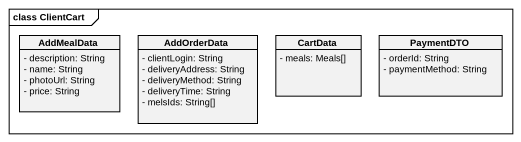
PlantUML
@startuml
mainframe class ClientCart
hide circle
hide empty members
skinparam classAttributeIconSize 0
class AddMealData {
  - description: String
  - name: String
  - photoUrl: String
  - price: String
}
class AddOrderData {
  - clientLogin: String
  - deliveryAddress: String
  - deliveryMethod: String
  - deliveryTime: String
  - melsIds: String[]
}
class CartData {
  - meals: Meals[]
}
class PaymentDTO {
  - orderId: String
  - paymentMethod: String
}
@enduml
